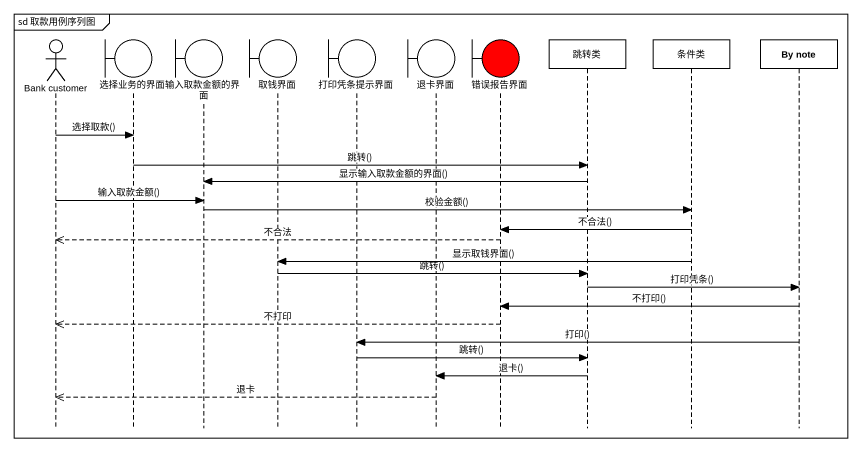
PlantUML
@startuml
mainframe sd 取款用例序列图
hide footbox
actor "Bank customer" as Bank_customer
boundary 选择业务的界面
boundary 输入取款金额的界面
boundary 取钱界面
boundary 打印凭条提示界面
boundary 退卡界面
boundary 错误报告界面 #FF0000
participant 跳转类
participant 条件类
participant "By note" as By_note

Bank_customer -> 选择业务的界面 : 选择取款()
选择业务的界面 -> 跳转类 : 跳转()
跳转类 -> 输入取款金额的界面 : 显示输入取款金额的界面()
Bank_customer -> 输入取款金额的界面 : 输入取款金额()
输入取款金额的界面 -> 条件类 : 校验金额()
条件类 -> 错误报告界面 : 不合法()
错误报告界面 -->> Bank_customer : 不合法
条件类 -> 取钱界面 : 显示取钱界面()
取钱界面 -> 跳转类 : 跳转()
跳转类 -> By_note : 打印凭条()
By_note -> 错误报告界面 : 不打印()
错误报告界面 -->> Bank_customer : 不打印
By_note -> 打印凭条提示界面 : 打印()
打印凭条提示界面 -> 跳转类 : 跳转()
跳转类 -> 退卡界面 : 退卡()
退卡界面 -->> Bank_customer : 退卡
@enduml
